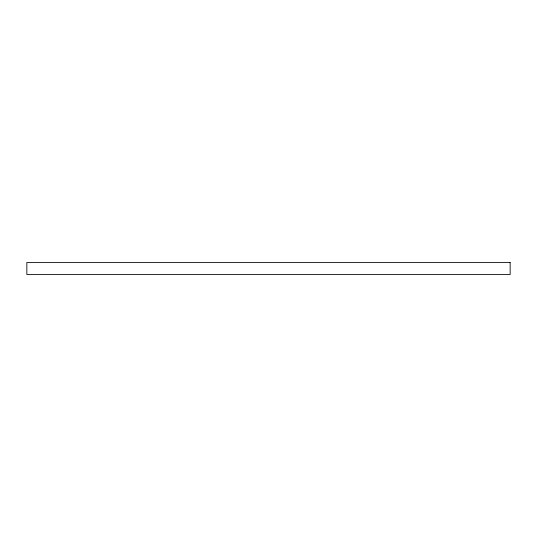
<?xml version="1.0" encoding="UTF-8"?>
<svg xmlns="http://www.w3.org/2000/svg" width="537" height="537" viewBox="0 0 537 537"><rect width="100%" height="100%" fill="white"/><g stroke="black" fill="none" stroke-linecap="round" stroke-linejoin="round"><path stroke-width="0.81" d="M510.15 262.479L26.85 262.479L26.85 274.521L510.15 274.521L510.15 262.479"/></g></svg>
